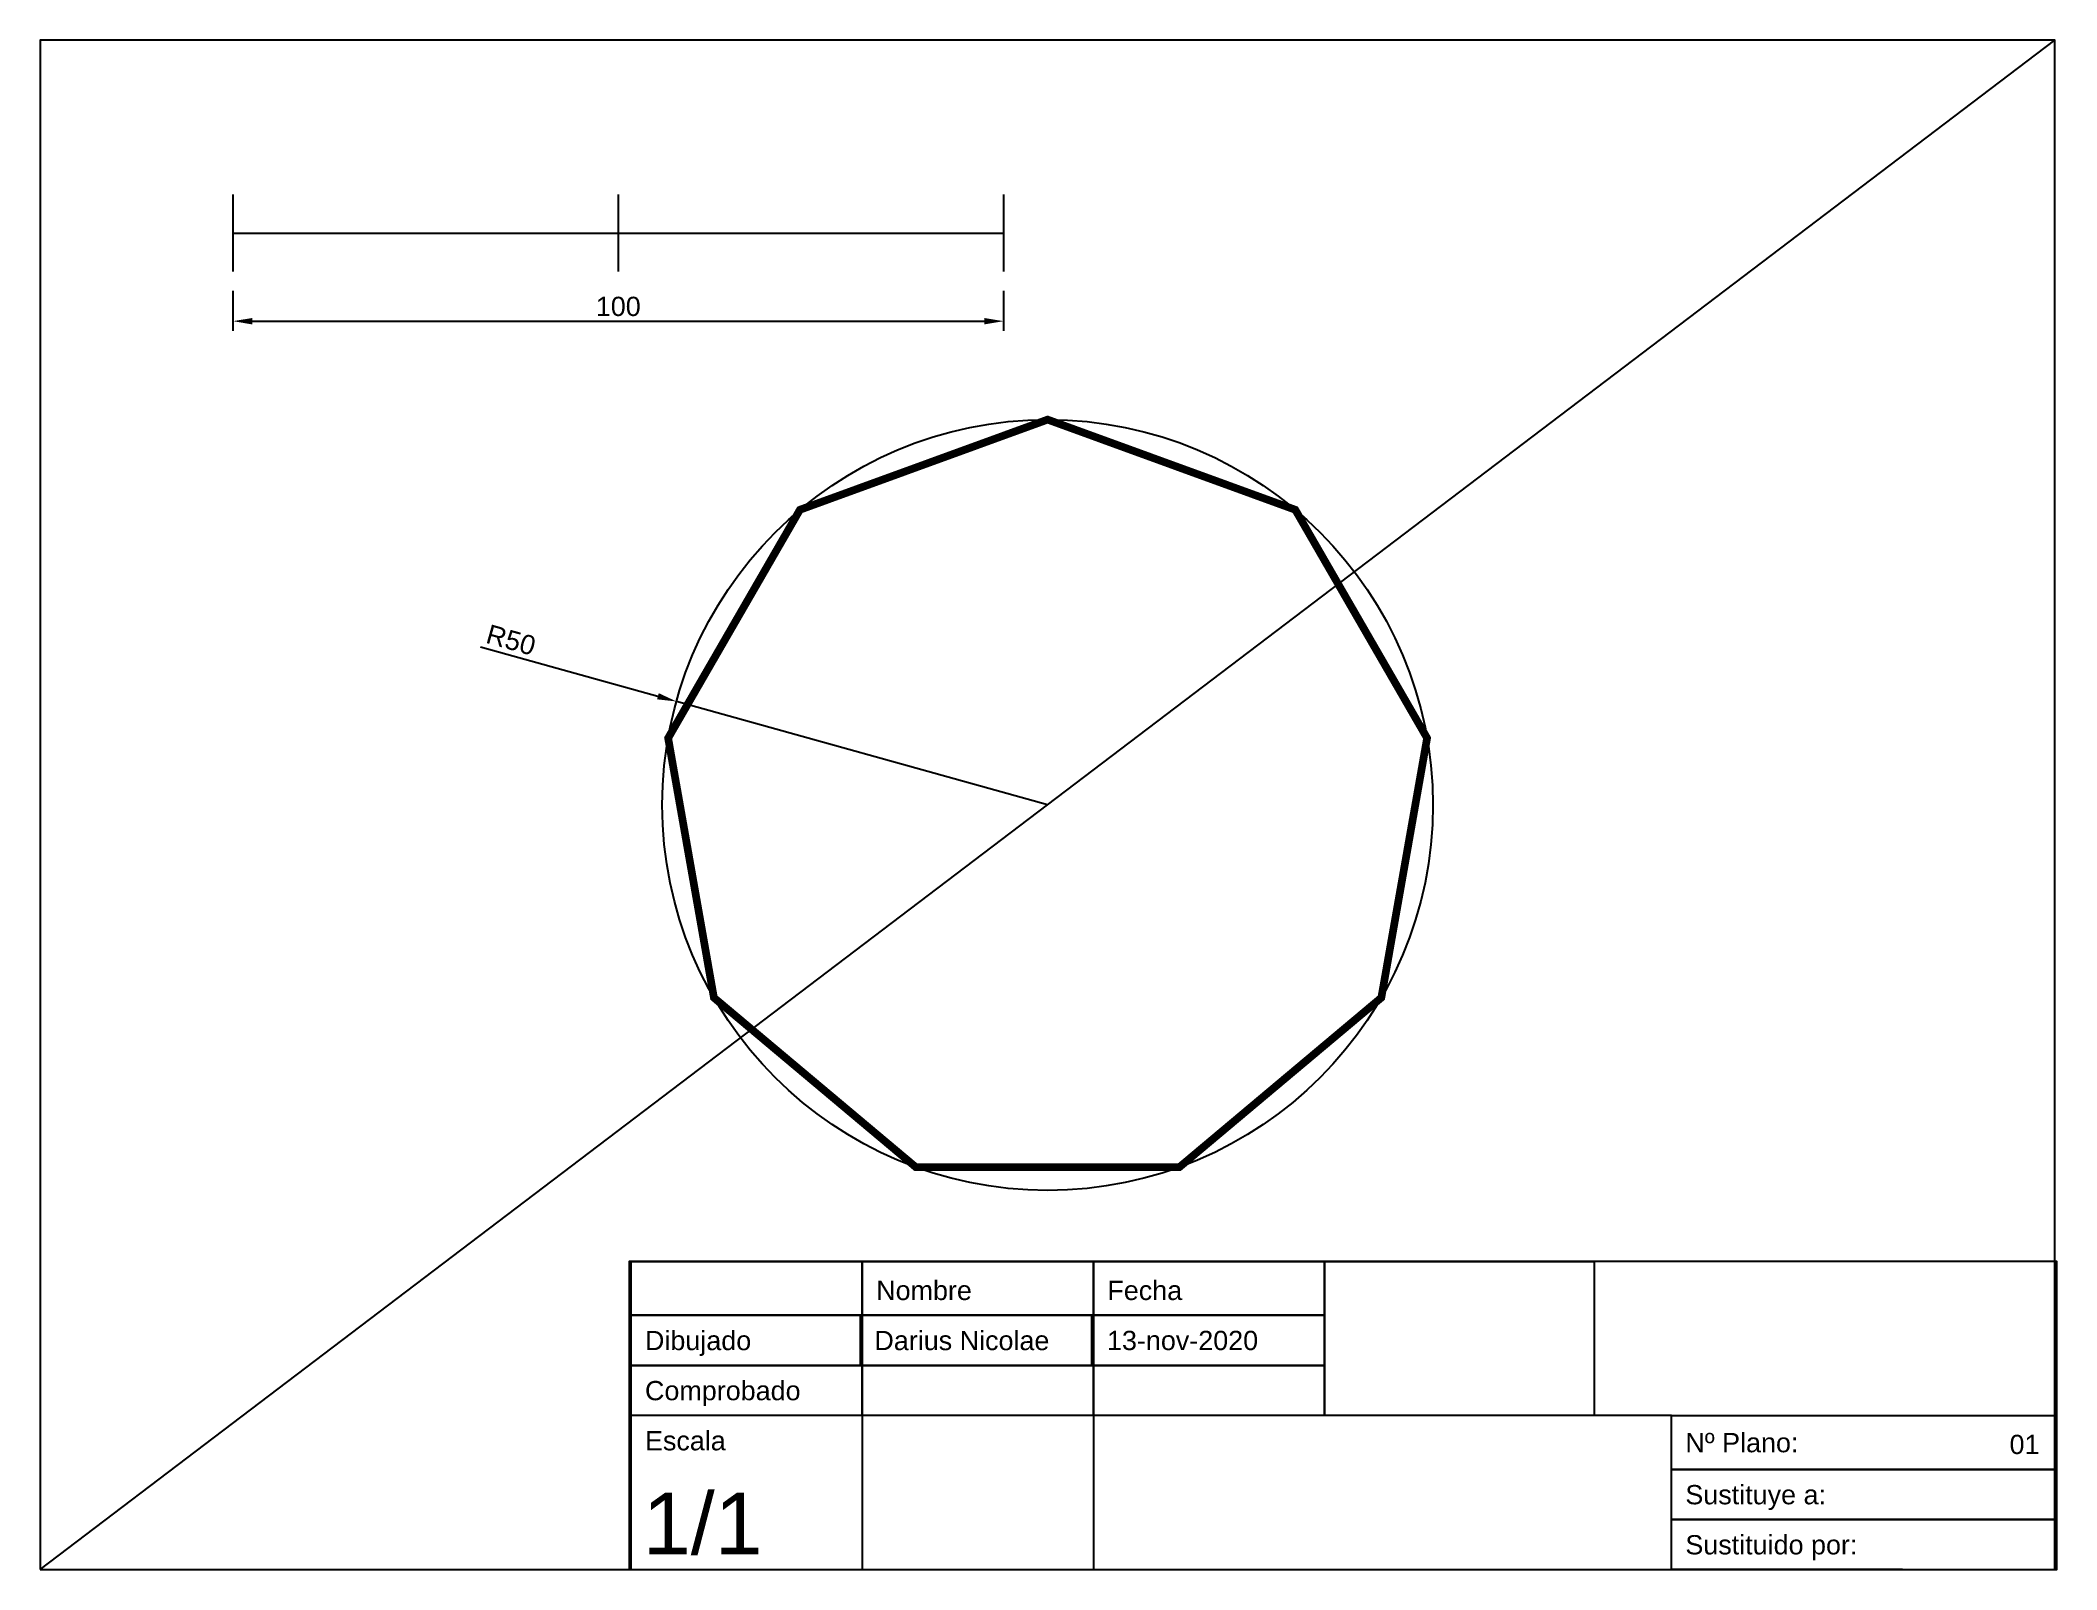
# Model space of a CAD drawing. Header units: millimetres. Extents: x 1621 to 1883, y 1460 to 1659.
import ezdxf
from ezdxf.enums import TextEntityAlignment as Align

# ---------------------------------------------------------------- set-up
doc = ezdxf.new("R2010")
doc.units = ezdxf.units.MM
doc.layers.add('Auxiliar', color=8, linetype='Continuous')
doc.styles.get("Standard").update_dxf_attribs({"font": 'arial.ttf'})
doc.dimstyles.new('ISO-25', dxfattribs={"dimtxt": 2.5, "dimasz": 2.5, "dimexe": 1.25, "dimexo": 2.5, "dimtad": 1, "dimtxsty": 'Standard', "dimcen": 2.5, "dimadec": 0, "dimazin": 0, "dimtfac": 1, "dimtmove": 0, "dimatfit": 3, "dimfxl": 1, "dimarcsym": 0})

# ---------------------------------------------------------------- blocks, each defined once
blk = doc.blocks.new('polígono')
for p, q in [((-155, 20), (-155, 0)), ((-125, 20), (-125, 0)), ((-50, 20), (0, 20)), ((-50, 6.5), (-50, 20)), ((-50, 6.5), (-50, 20)), ((0, 13), (-50, 13)), ((-50, 13), (0, 13)), ((0, 6.5), (-50, 6.5)), ((-50, 6.5), (0, 6.5)), ((-50, 0), (-50, 6.5)), ((-20, 0), (-50, 0))]:
    blk.add_line(p, q)
for points in [[(-185, 0), (0, 0), (0, 40), (-185, 40)], [(-185, 40), (-155, 40), (-155, 33), (-185, 33)], [(-155, 40), (-125, 40), (-125, 33), (-155, 33)], [(-125, 40), (-95, 40), (-95, 33), (-125, 33)], [(-95, 40), (-60, 40), (-60, 20), (-95, 20)], [(-185, 33), (-155, 33), (-155, 26.5), (-185, 26.5)], [(-155, 33), (-125, 33), (-125, 26.5), (-155, 26.5)], [(-125, 33), (-95, 33), (-95, 26.5), (-125, 26.5)], [(-185, 26.5), (-155, 26.5), (-155, 20), (-185, 20)], [(-155, 26.5), (-125, 26.5), (-125, 20), (-155, 20)], [(-125, 26.5), (-95, 26.5), (-95, 20), (-125, 20)], [(-50, 20), (-125, 20), (-125, 0), (-50, 0)]]:
    blk.add_lwpolyline(points, close=True)
for s, p in [('Nombre', (-153.18, 34.98)), ('Fecha', (-123.18, 34.98)), ('Dibujado', (-183.18, 28.48)), ('Comprobado', (-183.18, 21.98)), ('Escala', (-183.18, 15.48)), ('Nº Plano:', (-48.18, 15.23)), ('Sustituye a:', (-48.18, 8.48)), ('Sustituido por:', (-48.18, 1.98))]:
    blk.add_text(s, height=2.5).set_placement(p)
blk = doc.blocks.new('cajetín_darius')
for p, q in [((-155, 20), (-155, 0)), ((-125, 20), (-125, 0)), ((-50, 20), (0, 20)), ((-50, 6.5), (-50, 20)), ((-50, 6.5), (-50, 20)), ((0, 13), (-50, 13)), ((-50, 13), (0, 13)), ((0, 6.5), (-50, 6.5)), ((-50, 6.5), (0, 6.5)), ((-50, 0), (-50, 6.5)), ((-20, 0), (-50, 0))]:
    blk.add_line(p, q)
for points in [[(-185.23, 0), (-0.23, 0), (-0.23, 40), (-185.23, 40)], [(-185, 40), (-155, 40), (-155, 33), (-185, 33)], [(-155, 40), (-125, 40), (-125, 33), (-155, 33)], [(-125, 40), (-95, 40), (-95, 33), (-125, 33)], [(-95, 40), (-60, 40), (-60, 20), (-95, 20)], [(-185, 33), (-155, 33), (-155, 26.5), (-185, 26.5)], [(-155.23, 33), (-125.23, 33), (-125.23, 26.5), (-155.23, 26.5)], [(-125, 33), (-95, 33), (-95, 26.5), (-125, 26.5)], [(-185, 26.5), (-155, 26.5), (-155, 20), (-185, 20)], [(-155, 26.5), (-125, 26.5), (-125, 20), (-155, 20)], [(-125, 26.5), (-95, 26.5), (-95, 20), (-125, 20)], [(-50, 20), (-125, 20), (-125, 0), (-50, 0)]]:
    blk.add_lwpolyline(points, close=True)
for s, p in [('Nombre', (-153.18, 34.98)), ('Fecha', (-123.18, 34.98)), ('Dibujado', (-183.18, 28.48)), ('Darius Nicolae', (-153.41, 28.48)), ('Comprobado', (-183.18, 21.98)), ('Escala', (-183.18, 15.48)), ('Nº Plano:', (-48.18, 15.23)), ('Sustituye a:', (-48.18, 8.48)), ('Sustituido por:', (-48.18, 1.98))]:
    blk.add_text(s, height=2.5).set_placement(p)
blk = doc.blocks.new('*D3')
at = {"layer": 'Auxiliar', "color": 0, "lineweight": -2, "transparency": 16777216}
for p, q in [((1678.23, 1580.1), (1701.27, 1573.68)), ((1751.84, 1559.57), (1703.68, 1573))]:
    blk.add_line(p, q, dxfattribs=at)
at = {"layer": 'Auxiliar', "color": 0, "transparency": 16777216}
blk.add_solid([(1701.38, 1574.08), (1701.16, 1573.28), (1703.68, 1573)], dxfattribs=at)
at = {"layer": 'Defpoints', "color": 0, "transparency": 16777216}
for p in [(1703.68, 1573), (1751.84, 1559.57)]:
    blk.add_point(p, dxfattribs=at)
at = {"layer": 'Auxiliar', "color": 0, "transparency": 16777216, "insert": (1682.21, 1580.97), "char_height": 2.5, "attachment_point": 5, "rotation": 344.4132}
blk.add_mtext('R50', dxfattribs=at)
blk = doc.blocks.new('*D6')
at = {"layer": 'Auxiliar', "color": 0, "lineweight": -2, "transparency": 16777216}
for p, q in [((1646.13, 1626.27), (1646.13, 1621.09)), ((1746.13, 1626.27), (1746.13, 1621.09)), ((1648.63, 1622.34), (1743.63, 1622.34))]:
    blk.add_line(p, q, dxfattribs=at)
at = {"layer": 'Auxiliar', "color": 0, "transparency": 16777216}
for points in [[(1648.63, 1622.75), (1648.63, 1621.92), (1646.13, 1622.34)], [(1743.63, 1622.75), (1743.63, 1621.92), (1746.13, 1622.34)]]:
    blk.add_solid(points, dxfattribs=at)
at = {"layer": 'Defpoints', "color": 0, "transparency": 16777216}
for p in [(1646.13, 1628.77), (1746.13, 1628.77), (1746.13, 1622.34)]:
    blk.add_point(p, dxfattribs=at)
at = {"layer": 'Auxiliar', "color": 0, "transparency": 16777216, "insert": (1696.13, 1624.24), "char_height": 2.5, "attachment_point": 5}
blk.add_mtext('100', dxfattribs=at)

msp = doc.modelspace()

# ---------------------------------------------------------------- linework, layer by layer
for p, q in [((1646.134, 1638.775), (1646.134, 1628.775)), ((1696.134, 1638.775), (1696.134, 1628.775)), ((1746.134, 1638.775), (1746.134, 1628.775)), ((1646.134, 1633.775), (1746.134, 1633.775))]:
    msp.add_line(p, q)
msp.add_lwpolyline([(1621.134, 1460.365), (1882.544, 1460.365), (1882.544, 1658.775), (1621.134, 1658.775)], close=True)
at = {"const_width": 1}
msp.add_lwpolyline([(1751.839, 1609.57), (1719.7, 1597.872), (1702.599, 1568.252), (1708.538, 1534.57), (1734.738, 1512.585), (1768.94, 1512.585), (1795.141, 1534.57), (1801.08, 1568.252), (1783.979, 1597.872)], close=True, dxfattribs=at)
at = {"layer": 'Auxiliar'}
msp.add_line((1621.134, 1460.365), (1882.544, 1658.775), dxfattribs=at)
msp.add_circle((1751.839, 1559.57), 50, dxfattribs=at)

# ---------------------------------------------------------------- block references
for name in ['cajetín_darius', 'polígono', 'polígono', 'polígono']:
    msp.add_blockref(name, (1882.773, 1460.365))

# ---------------------------------------------------------------- texts
for s, height, p in [('13-nov-2020', 2.5, (1759.546, 1488.852)), ('1/1', 8, (1699.317, 1462.352))]:
    msp.add_text(s, height=height).set_placement(p)
msp.add_text('01', height=2.5).set_placement((1880.544, 1475.365), align=Align.RIGHT)

# ---------------------------------------------------------------- dimensions: what is measured, and where the dimension line sits
dim = msp.add_linear_dim(base=(1746.134, 1622.338), p1=(1646.134, 1628.775), p2=(1746.134, 1628.775), dimstyle='ISO-25', dxfattribs=at)
dim.commit()
dim.dimension.update_dxf_attribs({"geometry": '*D6', "text_midpoint": (1696.134, 1624.239)})
dim = msp.add_radius_dim(center=(1751.839, 1559.57), mpoint=(1703.678, 1573.005), dimstyle='ISO-25', dxfattribs=at)
dim.commit()
dim.dimension.update_dxf_attribs({"geometry": '*D3', "text_midpoint": (1681.703, 1579.135), "dimtype": 164})

doc.saveas('drawing.dxf')
